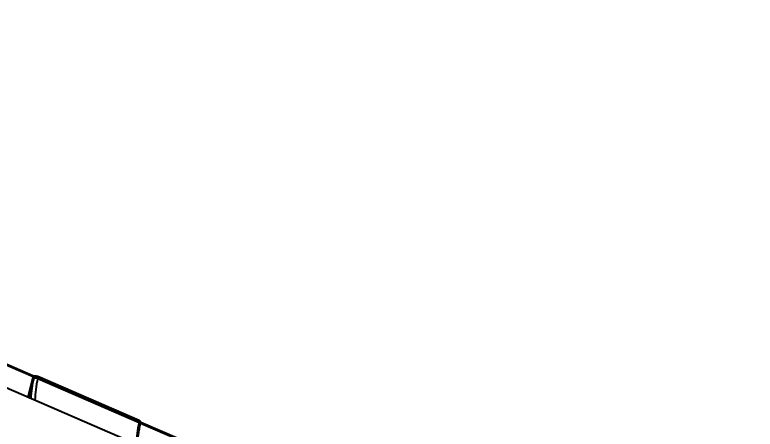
# Model space of a CAD drawing. Header units: millimetres. Extents: x -4153 to 4002, y -5023 to 3197.
# Drawn here: x -10.2 to 489.7, y -1591.1 to -1311 of the extents above; entities that cross this region are included whole.
import ezdxf

# ---------------------------------------------------------------- set-up
doc = ezdxf.new("R2010")
doc.units = ezdxf.units.MM
for name, color, linetype in [('DIKOM_ОБЪЕКТ', 7, 'Continuous'), ('DIKOM_РАЗМЕР_ЗОНА', 7, 'Continuous'), ('DIKOM_РАЗМЕР_ОБЪЕКТА', 7, 'Continuous')]:
    doc.layers.add(name, color=color, linetype=linetype)
doc.styles.add('style1', font='arialbd.ttf', dxfattribs={"width": 0.8})
doc.dimstyles.new('1-50', dxfattribs={"dimtxt": 300, "dimasz": 200, "dimexe": 100, "dimexo": 0, "dimgap": 100, "dimtad": 1, "dimtxsty": 'style1', "dimcen": 200, "dimclrd": 7, "dimclre": 7, "dimclrt": 7, "dimadec": 1, "dimazin": 2, "dimtfac": 1, "dimtmove": 0, "dimatfit": 2, "dimfxl": 0, "dimlwd": 25, "dimlwe": 18, "dimarcsym": 0})

# ---------------------------------------------------------------- blocks, each defined once
blk = doc.blocks.new('*D9')
at = {"layer": 'Defpoints', "color": 0, "transparency": 16777216}
for p in [(2370.19, 1747.32), (-2106.31, -2974.61), (1195.51, -2974.61)]:
    blk.add_point(p, dxfattribs=at)
at = {"layer": 'DIKOM_РАЗМЕР_ОБЪЕКТА', "color": 7, "lineweight": 18, "transparency": 16777216}
for p, q in [((2370.19, 1747.32), (-2206.31, 1747.32)), ((1195.51, -2974.61), (-2206.31, -2974.61))]:
    blk.add_line(p, q, dxfattribs=at)
at = {"layer": 'DIKOM_РАЗМЕР_ОБЪЕКТА', "color": 7, "lineweight": 25, "transparency": 16777216}
blk.add_line((-2106.31, 1547.32), (-2106.31, -2774.61), dxfattribs=at)
at = {"layer": 'DIKOM_РАЗМЕР_ОБЪЕКТА', "color": 7, "transparency": 16777216}
for points in [[(-2139.64, 1547.32), (-2072.98, 1547.32), (-2106.31, 1747.32)], [(-2139.64, -2774.61), (-2072.98, -2774.61), (-2106.31, -2974.61)]]:
    blk.add_solid(points, dxfattribs=at)
at = {"layer": 'DIKOM_РАЗМЕР_ОБЪЕКТА', "color": 7, "transparency": 16777216, "insert": (-2359.48, -612.26), "char_height": 300, "attachment_point": 5, "rotation": 90, "style": 'style1'}
blk.add_mtext('{\\fArial|b0|i0|c204|p34;4700}', dxfattribs=at)
blk = doc.blocks.new('*D10')
at = {"layer": 'Defpoints', "color": 0, "transparency": 16777216}
for p in [(4001.69, -909.96), (-3216.31, -1859.46), (4001.69, -4923)]:
    blk.add_point(p, dxfattribs=at)
at = {"layer": 'DIKOM_РАЗМЕР_ЗОНА', "color": 7, "lineweight": 18, "transparency": 16777216}
for p, q in [((4001.69, -909.96), (4001.69, -5023)), ((-3216.31, -1859.46), (-3216.31, -5023))]:
    blk.add_line(p, q, dxfattribs=at)
at = {"layer": 'DIKOM_РАЗМЕР_ЗОНА', "color": 7, "lineweight": 25, "transparency": 16777216}
blk.add_line((-3016.31, -4923), (3801.69, -4923), dxfattribs=at)
at = {"layer": 'DIKOM_РАЗМЕР_ЗОНА', "color": 7, "transparency": 16777216}
for points in [[(-3016.31, -4889.67), (-3016.31, -4956.33), (-3216.31, -4923)], [(3801.69, -4889.67), (3801.69, -4956.33), (4001.69, -4923)]]:
    blk.add_solid(points, dxfattribs=at)
at = {"layer": 'DIKOM_РАЗМЕР_ЗОНА', "color": 7, "transparency": 16777216, "insert": (392.69, -4669.83), "char_height": 300, "attachment_point": 5, "style": 'style1'}
blk.add_mtext('{\\fArial|b0|i0|c204|p34;7200}', dxfattribs=at)
blk = doc.blocks.new('*D11')
at = {"layer": 'Defpoints', "color": 0, "transparency": 16777216}
for p in [(2631.36, 3197.31), (-3702.81, -4429.79), (2071.05, -4429.79)]:
    blk.add_point(p, dxfattribs=at)
at = {"layer": 'DIKOM_РАЗМЕР_ЗОНА', "color": 7, "lineweight": 18, "transparency": 16777216}
for p, q in [((2631.36, 3197.31), (-3802.81, 3197.31)), ((2071.05, -4429.79), (-3802.81, -4429.79))]:
    blk.add_line(p, q, dxfattribs=at)
at = {"layer": 'DIKOM_РАЗМЕР_ЗОНА', "color": 7, "lineweight": 25, "transparency": 16777216}
blk.add_line((-3702.81, 2997.31), (-3702.81, -4229.79), dxfattribs=at)
at = {"layer": 'DIKOM_РАЗМЕР_ЗОНА', "color": 7, "transparency": 16777216}
for points in [[(-3736.14, 2997.31), (-3669.48, 2997.31), (-3702.81, 3197.31)], [(-3736.14, -4229.79), (-3669.48, -4229.79), (-3702.81, -4429.79)]]:
    blk.add_solid(points, dxfattribs=at)
at = {"layer": 'DIKOM_РАЗМЕР_ЗОНА', "color": 7, "transparency": 16777216, "insert": (-3955.98, -616.24), "char_height": 300, "attachment_point": 5, "rotation": 90, "style": 'style1'}
blk.add_mtext('{\\fArial|b0|i0|c204|p34;7600}', dxfattribs=at)
blk = doc.blocks.new('*D12')
at = {"layer": 'Defpoints', "color": 0, "transparency": 16777216}
for p in [(-1688.31, 690.56), (2486.69, 690.56), (-1688.31, -3442.2)]:
    blk.add_point(p, dxfattribs=at)
at = {"layer": 'DIKOM_РАЗМЕР_ОБЪЕКТА', "color": 7, "lineweight": 18, "transparency": 16777216}
for p, q in [((-1688.31, 690.56), (-1688.31, -3542.2)), ((2486.69, 690.56), (2486.69, -3542.2))]:
    blk.add_line(p, q, dxfattribs=at)
at = {"layer": 'DIKOM_РАЗМЕР_ОБЪЕКТА', "color": 7, "lineweight": 25, "transparency": 16777216}
blk.add_line((2286.69, -3442.2), (-1488.31, -3442.2), dxfattribs=at)
at = {"layer": 'DIKOM_РАЗМЕР_ОБЪЕКТА', "color": 7, "transparency": 16777216}
for points in [[(-1488.31, -3408.87), (-1488.31, -3475.54), (-1688.31, -3442.2)], [(2286.69, -3408.87), (2286.69, -3475.54), (2486.69, -3442.2)]]:
    blk.add_solid(points, dxfattribs=at)
at = {"layer": 'DIKOM_РАЗМЕР_ОБЪЕКТА', "color": 7, "transparency": 16777216, "insert": (399.19, -3189.03), "char_height": 300, "attachment_point": 5, "style": 'style1'}
blk.add_mtext('{\\fArial|b0|i0|c204|p34;4175}', dxfattribs=at)

msp = doc.modelspace()

# ---------------------------------------------------------------- linework, layer by layer
at = {"layer": 'DIKOM_ОБЪЕКТ', "color": 7, "linetype": 'Continuous'}
for p, q in [((141.567, -1631.352), (-127.326, -1514.9)), ((2.086, -1555.742), (-24.311, -1544.311)), ((1.965, -1554.995), (-24.194, -1543.666)), ((-1.285, -1569.485), (2.086, -1555.742)), ((2.587, -1556.528), (-0.657, -1569.758)), ((2.745, -1555.886), (2.587, -1556.528)), ((5.422, -1556.297), (5.274, -1556.902)), ((5.274, -1556.902), (73.774, -1586.568)), ((73.802, -1585.215), (5.302, -1555.549)), ((73.922, -1585.963), (5.422, -1556.297)), ((73.774, -1586.568), (73.922, -1585.963)), ((74.681, -1587.385), (74.834, -1586.76)), ((101.122, -1598.633), (74.726, -1587.201)), ((101.002, -1597.886), (74.843, -1586.557))]:
    msp.add_line(p, q, dxfattribs=at)
at = {"layer": 'DIKOM_ОБЪЕКТ', "color": 7, "linetype": 'Continuous', "flags": 128}
for points in [[(2.086, -1555.742), (2.119, -1555.57), (2.132, -1555.411), (2.125, -1555.27), (2.096, -1555.152), (2.049, -1555.063), (1.984, -1555.004), (1.965, -1554.995)], [(5.422, -1556.297), (5.456, -1556.125), (5.469, -1555.966), (5.462, -1555.825), (5.434, -1555.708), (5.387, -1555.618), (5.322, -1555.56), (5.297, -1555.547)], [(73.774, -1586.568), (74.076, -1586.715), (74.327, -1586.868), (74.516, -1587.023), (74.638, -1587.174), (74.686, -1587.314), (74.681, -1587.385)], [(73.922, -1585.963), (73.956, -1585.791), (73.969, -1585.632), (73.962, -1585.491), (73.934, -1585.374), (73.887, -1585.284), (73.823, -1585.226), (73.802, -1585.215)]]:
    msp.add_lwpolyline(points, dxfattribs=at)
at = {"layer": 'DIKOM_ОБЪЕКТ', "color": 7, "linetype": 'Continuous'}
for centre, radius, start, end in [((65.811, -1572.533), 65.219, 165.79388, 178.0508), ((3.33, -1561.026), 4.558, 64.75939, 99.37501), ((3.549, -1556.067), 0.825, 107.26339, 167.34776), ((62.411, -1571.643), 59.009, 165.53414, 179.87655), ((130.915, -1601.309), 59.012, 165.53453, 179.87617)]:
    msp.add_arc(centre, radius, start, end, dxfattribs=at)
for points, knots in [([(3.321, -1555.275), (3.322, -1555.275), (3.332, -1555.271), (3.294, -1555.281), (3.209, -1555.282), (3.031, -1555.275), (2.771, -1555.238), (2.446, -1555.165), (2.155, -1555.075), (2.017, -1555.015), (1.972, -1554.995)], [0, 0, 0, 0, 0.00583486, 0.09497295, 0.20051711, 0.33691265, 0.50066908, 0.69188628, 0.89772835, 1, 1, 1, 1]), ([(2.745, -1555.886), (2.712, -1555.888), (2.648, -1555.891), (2.503, -1555.871), (2.342, -1555.834), (2.197, -1555.788), (2.117, -1555.755), (2.086, -1555.742)], [0, 0, 0, 0, 0.21555363, 0.43076412, 0.6453208, 0.85962083, 1, 1, 1, 1]), ([(5.422, -1556.297), (5.296, -1556.245), (4.977, -1556.116), (4.39, -1555.952), (3.739, -1555.839), (3.146, -1555.807), (2.878, -1555.86), (2.745, -1555.886)], [0, 0, 0, 0, 0.1407542, 0.355467, 0.5703089, 0.7851792, 1, 1, 1, 1]), ([(4.428, -1555.295), (4.342, -1555.277), (4.031, -1555.209), (3.662, -1555.181), (3.39, -1555.28), (3.312, -1555.308)], [0, 0, 0, 0, 0.2135509, 0.7746219, 1, 1, 1, 1]), ([(5.295, -1555.552), (5.133, -1555.485), (4.855, -1555.37), (4.553, -1555.317), (4.428, -1555.295)], [0, 0, 0, 0, 0.585467, 1, 1, 1, 1]), ([(72.774, -1601.559), (72.774, -1601.47), (72.765, -1600.496), (72.86, -1598.52), (73.133, -1595.583), (73.588, -1592.505), (74.118, -1589.757), (74.528, -1588.031), (74.681, -1587.385)], [0, 0, 0, 0, 0.0214372, 0.2333911, 0.4458947, 0.65898, 0.8725592, 1, 1, 1, 1]), ([(74.833, -1586.763), (74.833, -1586.762), (74.893, -1586.632), (74.869, -1586.353), (74.769, -1586.007), (74.576, -1585.723), (74.287, -1585.466), (74.022, -1585.306), (73.824, -1585.227), (73.799, -1585.217)], [0, 0, 0, 0, 0.0015972, 0.2008781, 0.3621669, 0.5189606, 0.6987945, 0.9624076, 1, 1, 1, 1]), ([(74.815, -1586.754), (74.824, -1586.74), (74.876, -1586.665), (74.751, -1586.477), (74.448, -1586.214), (74.098, -1586.047), (73.922, -1585.963)], [0, 0, 0, 0, 0.0719934, 0.3813257, 0.6906154, 1, 1, 1, 1])]:
    msp.add_open_spline(points, degree=3, knots=knots, dxfattribs=at)

# ---------------------------------------------------------------- dimensions: what is measured, and where the dimension line sits
at = {"layer": 'DIKOM_РАЗМЕР_ЗОНА'}
dim = msp.add_linear_dim(base=(-3702.81, -4429.789), p1=(2631.356, 3197.305), p2=(2071.052, -4429.789), angle=90, text='{\\fArial|b0|i0|c204|p34;7600}', dimstyle='1-50', dxfattribs=at)
dim.commit()
dim.dimension.update_dxf_attribs({"geometry": '*D11', "text_midpoint": (-3702.81, -616.242), "dimtype": 160})
dim = msp.add_linear_dim(base=(4001.69, -4923), p1=(-3216.31, -1859.463), p2=(4001.69, -909.963), text='{\\fArial|b0|i0|c204|p34;7200}', dimstyle='1-50', dxfattribs=at)
dim.commit()
dim.dimension.update_dxf_attribs({"geometry": '*D10', "text_midpoint": (392.69, -4923), "dimtype": 160})
at = {"layer": 'DIKOM_РАЗМЕР_ОБЪЕКТА'}
dim = msp.add_linear_dim(base=(-2106.31, -2974.611), p1=(2370.191, 1747.316), p2=(1195.51, -2974.611), angle=90, text='{\\fArial|b0|i0|c204|p34;4700}', dimstyle='1-50', dxfattribs=at)
dim.commit()
dim.dimension.update_dxf_attribs({"geometry": '*D9', "text_midpoint": (-2106.31, -612.262), "dimtype": 160})
dim = msp.add_linear_dim(base=(-1688.31, -3442.202), p1=(2486.69, 690.555), p2=(-1688.31, 690.555), text='{\\fArial|b0|i0|c204|p34;<>}', dimstyle='1-50', dxfattribs=at)
dim.commit()
dim.dimension.update_dxf_attribs({"geometry": '*D12', "text_midpoint": (399.19, -3442.202), "dimtype": 160})

doc.saveas('drawing.dxf')
